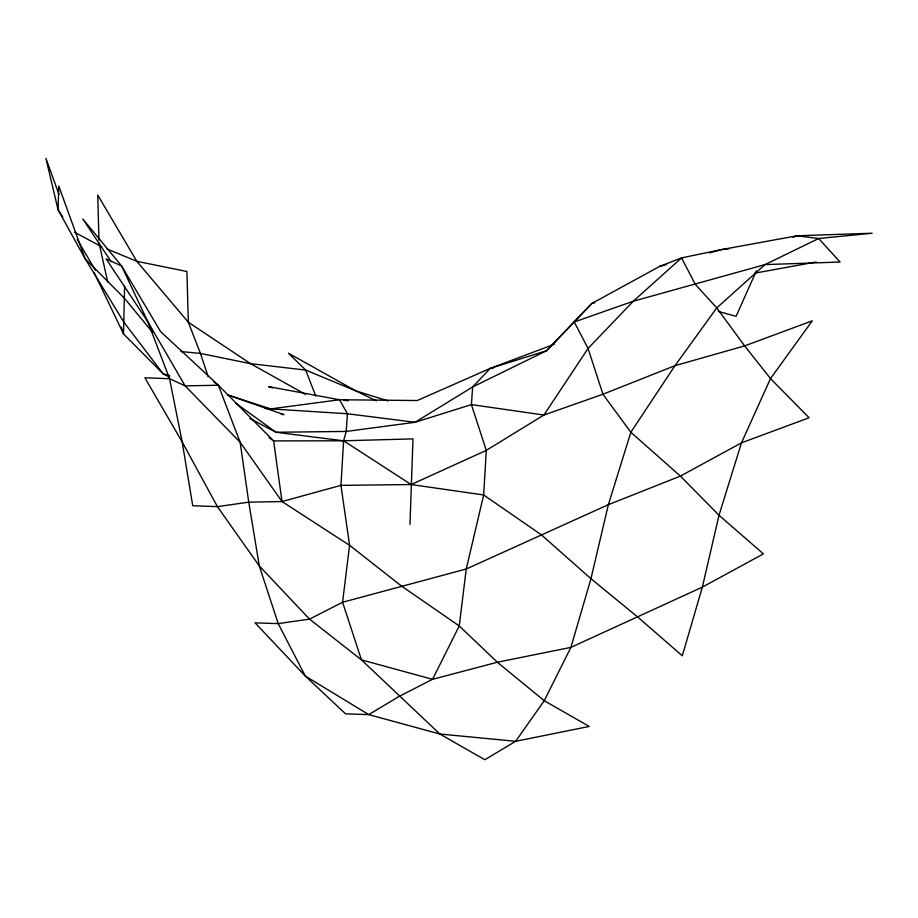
<?xml version="1.0" encoding="UTF-8"?>
<svg xmlns="http://www.w3.org/2000/svg" width="918" height="918" viewBox="0 0 918 918"><rect width="100%" height="100%" fill="white"/><g stroke="black" fill="none" stroke-linecap="round" stroke-linejoin="round"><path stroke-width="1.38" d="M409.979 524.396L412.985 438.884L343.607 440.801L273.61 440.904L269.02 437.656M756.398 270.867L736.075 316.32L718.209 311.397M554.277 344.261L490.281 368.37L472.667 386.926L415.062 422.291L346.201 431.437L275.997 432.263L249.742 418.413M659.675 266.381L591.88 303.433L546.612 350.699L472.667 386.926L471.404 404.608L486.299 450.394L483.66 494.974L466.252 568.999L459.241 625.95L432.573 679.309L399.548 696.188L368.715 714.606L345.581 713.871L305.292 676.038L255.066 622.874L278.2 623.609L309.538 619.134L342.575 602.254L466.252 568.999L608.37 504.671L680.399 476.098L741.469 442.843L809.091 417.747L770.489 378.583L744.659 345.902L716.763 307.897L695.316 284.373L681.546 257.901L659.675 266.381L666.56 264.51M594.646 302.86L591.88 303.433L546.612 350.699L490.281 368.37L417.185 400.535L339.511 399.743L270.638 408.9L265.084 408.361M793.141 237.303L796.996 235.8L872.1 233.229L818.649 238.508L796.996 235.8L721.674 249.558L681.546 257.901L633.317 301.196L588.048 348.461L543.904 415.039L486.299 450.394L411.161 484.543L340.957 485.37L282.021 501.549L248.744 502.157L217.417 506.644L192.734 505.726L182.166 441.914L169.566 378.709L147.832 321.736L121.646 266.025L82.838 219L111.181 261.699M709.27 252.92L721.674 249.558L728.708 248.87M754.768 273.185L816.148 261.974M272.635 387.855L268.526 386.627L339.511 399.743L347.452 413.754L346.201 431.437L343.607 440.801L340.957 485.37L349.574 545.303L342.575 602.254L361.462 659.893L432.573 679.309L497.326 662.245L570.916 647.374L702.35 587.13L763.409 553.875L719.001 515.262L680.399 476.098L630.838 432.252L602.942 394.247L588.048 348.461L574.266 321.988L633.317 301.196L764.992 264.602L840.096 262.032L818.649 238.508L764.992 264.602L716.763 307.897L674.982 365.674L630.838 432.252L608.37 504.671L590.962 578.696L570.916 647.374L544.248 700.721L515.641 741.308L439.837 734.01L368.715 714.606L305.292 676.038L278.2 623.609L259.312 565.97L248.744 502.157L240.126 442.224L218.381 385.25L185.103 385.858L169.566 378.709L144.895 377.803L182.166 441.914L217.417 506.644L259.312 565.97L309.538 619.134L361.462 659.893L439.837 734.01L484.819 759.725L515.641 741.308L589.241 726.436L544.248 700.721L497.326 662.245L459.241 625.95L401.51 586.063L349.574 545.303L282.021 501.549L240.126 442.224L185.103 385.858L147.832 321.736L106.109 258.887L121.646 266.025L160.639 331.639L218.381 385.25L273.61 440.904L282.021 501.549M490.281 368.37L493.092 368.416M180.984 351.571L200.434 353.43L250.568 363.666L305.671 370.069L355.691 390.827L376.288 400.799M343.745 400.237L347.991 400.73M281.126 414.167L283.937 414.638L227.767 394.912M387.958 400.891L355.691 390.827L288.447 353.2L305.671 370.069L315.781 396.094M169.853 375.944L163.106 373.764L123.517 333.9L94.21 272.749M227.492 394.912L270.638 408.9L347.452 413.754L415.062 422.291L471.404 404.608L543.904 415.039L602.942 394.247L674.982 365.674L744.659 345.902L812.281 320.807L770.489 378.583L741.469 442.843L719.001 515.262L702.35 587.13L682.303 655.796L637.895 617.183L590.962 578.696L541.39 534.85L483.66 494.974L411.161 484.543L343.607 440.801L275.997 432.263L235.96 403.312M101.714 246.781L74.668 232.311M106.913 248.939L136.782 261.286L186.905 271.51L188.316 322.207L200.434 353.43L208.134 376.518M169.36 377.057L163.106 373.764L123.987 322.356L85.076 258.669L58.075 209.809L45.9 158.275L59.062 194.627M305.35 394.327L250.568 363.666L188.316 322.207L136.782 261.286L97.721 195.018L98.972 240.08M213.814 381.945L218.381 385.25M152.64 332.419L124.676 298.522L85.076 258.669L58.752 185.975L58.075 209.809L62.791 216.855M77.284 239.564L95.38 270.236M121.256 327.118L123.517 333.9L124.596 286.026M107.67 281.918L99.041 242.891"/></g></svg>
